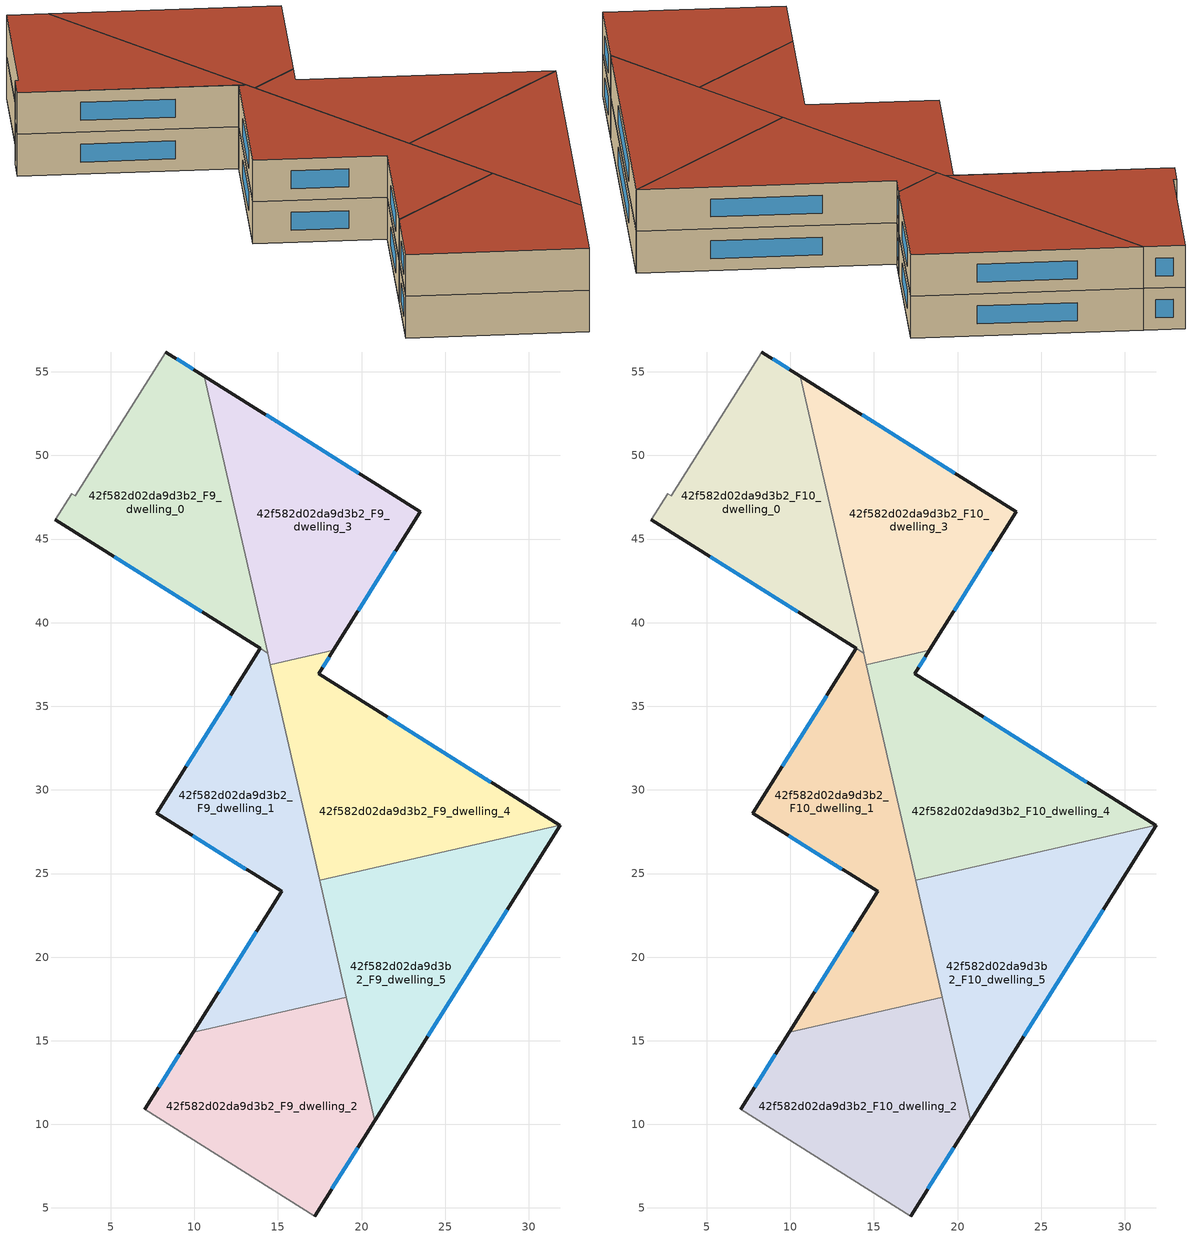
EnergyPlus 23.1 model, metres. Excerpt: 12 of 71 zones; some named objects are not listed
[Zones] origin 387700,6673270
42f582d02da9d3b2_F9_dwelling_0
 floor to 42f582d02da9d3b2_F8_dwelling_0 (EU_floor_Construction): 10.6,54.74 14.39,38.18 1.7,46.15 2.68,47.71 2.89,47.58 8.29,56.19 z27
 wall outside (EU_wall_Construction): 1.7,46.15 13.94,38.46 / 10.6,54.74 8.29,56.19 z27:30
 wall adiabatic (EU_wall_Construction): 8.29,56.19 2.89,47.58 2.68,47.71 1.7,46.15 z27:30
 wall to 42f582d02da9d3b2_F9_dwelling_1 (EU_wall_Construction): 13.95,38.46 14.39,38.18 z27:30
 wall to 42f582d02da9d3b2_F9_dwelling_3 (EU_wall_Construction): 14.38,38.19 10.6,54.74 z27:30
 window (EU_Window_Construction): 5.2,43.95 10.44,40.66 / 9.94,55.15 8.95,55.77 z27.86:29.14
42f582d02da9d3b2_F9_dwelling_1
 floor to 42f582d02da9d3b2_F8_dwelling_1 (EU_floor_Construction): 14.39,38.18 19.09,17.62 9.94,15.52 15.21,23.93 7.76,28.6 13.95,38.46 z27
 wall outside (EU_wall_Construction): 13.95,38.46 7.76,28.6 15.21,23.93 9.94,15.52 z27:30
 wall to 42f582d02da9d3b2_F9_dwelling_2 (EU_wall_Construction): 9.94,15.52 19.09,17.62 z27:30
 wall to 42f582d02da9d3b2_F9_dwelling_4 (EU_wall_Construction): 17.5,24.6 14.55,37.49 z27:30
 wall to 42f582d02da9d3b2_F9_dwelling_3 (EU_wall_Construction): 14.55,37.49 14.39,38.19 z27:30
 wall to 42f582d02da9d3b2_F9_dwelling_5 (EU_wall_Construction): 19.09,17.62 17.5,24.6 z27:30
 window (EU_Window_Construction): 13.71,21.52 11.45,17.92 / 9.89,27.27 13.08,25.26 / 12.18,35.64 9.53,31.42 z27.86:29.14
42f582d02da9d3b2_F9_dwelling_2
 floor to 42f582d02da9d3b2_F8_dwelling_2 (EU_floor_Construction): 19.09,17.62 20.79,10.22 17.21,4.52 7.04,10.9 9.94,15.52 z27
 wall outside (EU_wall_Construction): 17.21,4.52 20.79,10.22 / 9.94,15.52 7.04,10.9 z27:30
 wall adiabatic (EU_wall_Construction): 7.04,10.9 17.21,4.52 z27:30
 wall to 42f582d02da9d3b2_F9_dwelling_5 (EU_wall_Construction): 20.79,10.22 19.09,17.62 z27:30
 window (EU_Window_Construction): 18.23,6.15 19.76,8.59 / 9.11,14.2 7.87,12.22 z27.86:29.14
42f582d02da9d3b2_F9_dwelling_3
 floor to 42f582d02da9d3b2_F8_dwelling_3 (EU_floor_Construction): 23.51,46.63 18.32,38.35 14.55,37.49 10.6,54.74 z27
 wall outside (EU_wall_Construction): 18.32,38.35 23.51,46.63 10.6,54.74 z27:30
 wall to 42f582d02da9d3b2_F9_dwelling_4 (EU_wall_Construction): 14.55,37.49 18.32,38.35 z27:30
 window (EU_Window_Construction): 19.82,48.95 14.29,52.42 / 19.8,40.71 22.03,44.27 z27.86:29.14
42f582d02da9d3b2_F9_dwelling_4
 floor to 42f582d02da9d3b2_F8_dwelling_4 (EU_floor_Construction): 31.86,27.88 17.5,24.6 14.55,37.49 18.32,38.35 17.43,36.94 z27
 wall outside (EU_wall_Construction): 31.86,27.88 17.43,36.94 18.32,38.35 z27:30
 wall to 42f582d02da9d3b2_F9_dwelling_5 (EU_wall_Construction): 17.5,24.6 31.86,27.88 z27:30
 window (EU_Window_Construction): 17.68,37.34 18.06,37.94 / 27.73,30.47 21.55,34.35 z27.86:29.14
42f582d02da9d3b2_F9_dwelling_5
 floor to 42f582d02da9d3b2_F8_dwelling_5 (EU_floor_Construction): 31.87,27.88 20.79,10.22 17.5,24.6 31.86,27.88 z27
 wall outside (EU_wall_Construction): 20.79,10.22 31.87,27.88 31.86,27.88 z27:30
 window (EU_Window_Construction): 23.95,15.26 28.7,22.83 z27.86:29.14
42f582d02da9d3b2_F10_dwelling_0
 floor to 42f582d02da9d3b2_F9_dwelling_0 (EU_floor_Construction): 10.6,54.74 14.39,38.18 1.7,46.15 2.68,47.71 2.89,47.58 8.29,56.19 z30
 wall outside (EU_wall_Construction): 1.7,46.15 13.94,38.46 / 10.6,54.74 8.29,56.19 z30:33
 wall adiabatic (EU_wall_Construction): 8.29,56.19 2.89,47.58 2.68,47.71 1.7,46.15 z30:33
 wall to 42f582d02da9d3b2_F10_dwelling_1 (EU_wall_Construction): 13.95,38.46 14.39,38.18 z30:33
 wall to 42f582d02da9d3b2_F10_dwelling_3 (EU_wall_Construction): 14.38,38.19 10.6,54.74 z30:33
 window (EU_Window_Construction): 5.2,43.95 10.44,40.66 / 9.94,55.15 8.95,55.77 z30.86:32.14
 roof outside (EU_roof_Construction): 14.39,38.18 10.6,54.74 8.29,56.19 2.89,47.58 2.68,47.71 1.7,46.15 z33
42f582d02da9d3b2_F10_dwelling_1
 floor to 42f582d02da9d3b2_F9_dwelling_1 (EU_floor_Construction): 14.39,38.18 19.09,17.62 9.94,15.52 15.21,23.93 7.76,28.6 13.95,38.46 z30
 wall outside (EU_wall_Construction): 13.95,38.46 7.76,28.6 15.21,23.93 9.94,15.52 z30:33
 wall to 42f582d02da9d3b2_F10_dwelling_2 (EU_wall_Construction): 9.94,15.52 19.09,17.62 z30:33
 wall to 42f582d02da9d3b2_F10_dwelling_4 (EU_wall_Construction): 17.5,24.6 14.55,37.49 z30:33
 wall to 42f582d02da9d3b2_F10_dwelling_3 (EU_wall_Construction): 14.55,37.49 14.39,38.19 z30:33
 wall to 42f582d02da9d3b2_F10_dwelling_5 (EU_wall_Construction): 19.09,17.62 17.5,24.6 z30:33
 window (EU_Window_Construction): 13.71,21.52 11.45,17.92 / 9.89,27.27 13.08,25.26 / 12.18,35.64 9.53,31.42 z30.86:32.14
 roof outside (EU_roof_Construction): 19.09,17.62 14.39,38.18 13.95,38.46 7.76,28.6 15.21,23.93 9.94,15.52 z33
42f582d02da9d3b2_F10_dwelling_2
 floor to 42f582d02da9d3b2_F9_dwelling_2 (EU_floor_Construction): 19.09,17.62 20.79,10.22 17.21,4.52 7.04,10.9 9.94,15.52 z30
 wall outside (EU_wall_Construction): 17.21,4.52 20.79,10.22 / 9.94,15.52 7.04,10.9 z30:33
 wall adiabatic (EU_wall_Construction): 7.04,10.9 17.21,4.52 z30:33
 wall to 42f582d02da9d3b2_F10_dwelling_5 (EU_wall_Construction): 20.79,10.22 19.09,17.62 z30:33
 window (EU_Window_Construction): 18.23,6.15 19.76,8.59 / 9.11,14.2 7.87,12.22 z30.86:32.14
 roof outside (EU_roof_Construction): 17.21,4.52 20.79,10.22 19.09,17.62 9.94,15.52 7.04,10.9 z33
42f582d02da9d3b2_F10_dwelling_3
 floor to 42f582d02da9d3b2_F9_dwelling_3 (EU_floor_Construction): 23.51,46.63 18.32,38.35 14.55,37.49 10.6,54.74 z30
 wall outside (EU_wall_Construction): 18.32,38.35 23.51,46.63 10.6,54.74 z30:33
 wall to 42f582d02da9d3b2_F10_dwelling_4 (EU_wall_Construction): 14.55,37.49 18.32,38.35 z30:33
 window (EU_Window_Construction): 19.82,48.95 14.29,52.42 / 19.8,40.71 22.03,44.27 z30.86:32.14
 roof outside (EU_roof_Construction): 18.32,38.35 23.51,46.63 10.6,54.74 14.55,37.49 z33
42f582d02da9d3b2_F10_dwelling_4
 floor to 42f582d02da9d3b2_F9_dwelling_4 (EU_floor_Construction): 31.86,27.88 17.5,24.6 14.55,37.49 18.32,38.35 17.43,36.94 z30
 wall outside (EU_wall_Construction): 31.86,27.88 17.43,36.94 18.32,38.35 z30:33
 wall to 42f582d02da9d3b2_F10_dwelling_5 (EU_wall_Construction): 17.5,24.6 31.86,27.88 z30:33
 window (EU_Window_Construction): 17.68,37.34 18.06,37.94 / 27.73,30.47 21.55,34.35 z30.86:32.14
 roof outside (EU_roof_Construction): 31.86,27.88 17.43,36.94 18.32,38.35 14.55,37.49 17.5,24.6 z33
42f582d02da9d3b2_F10_dwelling_5
 floor to 42f582d02da9d3b2_F9_dwelling_5 (EU_floor_Construction): 31.87,27.88 20.79,10.22 17.5,24.6 31.86,27.88 z30
 wall outside (EU_wall_Construction): 20.79,10.22 31.87,27.88 31.86,27.88 z30:33
 window (EU_Window_Construction): 23.95,15.26 28.7,22.83 z30.86:32.14
 roof outside (EU_roof_Construction): 20.79,10.22 31.87,27.88 31.86,27.88 17.5,24.6 z33
[Building]
EU S2 Campaign: North Axis=0; Terrain=City; Solar Distribution=FullExterior
[Site:Location]
Helsinki-Vantaa.AP: Latitude=60.317; Longitude=24.963; Time Zone=2; Elevation=54.6
[SizingPeriod:WeatherFileDays]
AnnualSizingPeriod: Begin Month=1; Begin Day of Month=1; End Month=12; End Day of Month=31; Day of Week for Start Day=Monday; Use Weather File Daylight Saving Period=No; Use Weather File Rain and Snow Indicators=No
[MATERIAL]
EU_InternalMass_Material: Roughness=MediumRough; Thickness=0.1; Conductivity=1; Density=1800; Specific Heat=900; Thermal Absorptance=0.9; Solar Absorptance=0.7; Visible Absorptance=0.7
[MATERIAL:NOMASS] Roughness=MediumRough; Thermal Absorptance=0.9; Solar Absorptance=0.7; Visible Absorptance=0.7
Name | Thermal Resistance
EU_wall_NoMass | 5.91765
EU_roof_NoMass | 11.1778
EU_floor_NoMass | 6.2875
[WINDOWMATERIAL:SIMPLEGLAZINGSYSTEM]
EU_Window_SimpleGlazing: UFactor=0.994035; Solar Heat Gain Coefficient=0.7; Visible Transmittance=0.7
[CONSTRUCTION]
EU_wall_Construction: EU_wall_NoMass
EU_roof_Construction: EU_roof_NoMass
EU_floor_Construction: EU_floor_NoMass
EU_Window_Construction: EU_Window_SimpleGlazing
EU_InternalMass_Construction: EU_InternalMass_Material
[ZONE] Type=1; Multiplier=1; Ceiling Height=autocalculate; Floor Area=autocalculate; Part of Total Floor Area=Yes
Name | Volume
42f582d02da9d3b2_F9_dwelling_0; 42f582d02da9d3b2_F10_dwelling_0 | 315.885
42f582d02da9d3b2_F9_dwelling_1; 42f582d02da9d3b2_F10_dwelling_1 | 336.632
42f582d02da9d3b2_F9_dwelling_2; 42f582d02da9d3b2_F10_dwelling_2 | 326.271
42f582d02da9d3b2_F9_dwelling_3; 42f582d02da9d3b2_F10_dwelling_3 | 326.31
42f582d02da9d3b2_F9_dwelling_4; 42f582d02da9d3b2_F10_dwelling_4 | 326.298
42f582d02da9d3b2_F9_dwelling_5; 42f582d02da9d3b2_F10_dwelling_5 | 326.305
[INTERNALMASS] Construction=EU_InternalMass_Construction
Name | Zone or ZoneList | Surface Area
42f582d02da9d3b2_F9_dwelling_0_EU_InternalMass | 42f582d02da9d3b2_F9_dwelling_0 | 105.292
42f582d02da9d3b2_F9_dwelling_1_EU_InternalMass | 42f582d02da9d3b2_F9_dwelling_1 | 112.207
42f582d02da9d3b2_F9_dwelling_2_EU_InternalMass | 42f582d02da9d3b2_F9_dwelling_2 | 108.757
42f582d02da9d3b2_F9_dwelling_3_EU_InternalMass | 42f582d02da9d3b2_F9_dwelling_3 | 108.77
42f582d02da9d3b2_F9_dwelling_4_EU_InternalMass | 42f582d02da9d3b2_F9_dwelling_4 | 108.766
42f582d02da9d3b2_F9_dwelling_5_EU_InternalMass | 42f582d02da9d3b2_F9_dwelling_5 | 108.768
42f582d02da9d3b2_F10_dwelling_0_EU_InternalMass | 42f582d02da9d3b2_F10_dwelling_0 | 105.292
42f582d02da9d3b2_F10_dwelling_1_EU_InternalMass | 42f582d02da9d3b2_F10_dwelling_1 | 112.207
42f582d02da9d3b2_F10_dwelling_2_EU_InternalMass | 42f582d02da9d3b2_F10_dwelling_2 | 108.757
42f582d02da9d3b2_F10_dwelling_3_EU_InternalMass | 42f582d02da9d3b2_F10_dwelling_3 | 108.77
42f582d02da9d3b2_F10_dwelling_4_EU_InternalMass | 42f582d02da9d3b2_F10_dwelling_4 | 108.766
42f582d02da9d3b2_F10_dwelling_5_EU_InternalMass | 42f582d02da9d3b2_F10_dwelling_5 | 108.768
[OTHEREQUIPMENT] Fuel Type=Electricity; Design Level Calculation Method=Watts/Area; Power per Zone Floor Area=1; Fraction Latent=0; Fraction Radiant=0; Fraction Lost=0; Carbon Dioxide Generation Rate=0; EndUse Subcategory=EU_Step8_InternalGains
Name | Zone or ZoneList or Space or SpaceList | Schedule
EU_Step8_InternalGain_42f582d02da9d3b2_F9_dwelling_0_f000 | 42f582d02da9d3b2_F9_dwelling_0 | EU_Step8_GainSchedule_42f582d02da9d3b2_F9_dwelling_0_f000
EU_Step8_InternalGain_42f582d02da9d3b2_F9_dwelling_1_f000 | 42f582d02da9d3b2_F9_dwelling_1 | EU_Step8_GainSchedule_42f582d02da9d3b2_F9_dwelling_1_f000
EU_Step8_InternalGain_42f582d02da9d3b2_F9_dwelling_2_f000 | 42f582d02da9d3b2_F9_dwelling_2 | EU_Step8_GainSchedule_42f582d02da9d3b2_F9_dwelling_2_f000
EU_Step8_InternalGain_42f582d02da9d3b2_F9_dwelling_3_f000 | 42f582d02da9d3b2_F9_dwelling_3 | EU_Step8_GainSchedule_42f582d02da9d3b2_F9_dwelling_3_f000
EU_Step8_InternalGain_42f582d02da9d3b2_F9_dwelling_4_f000 | 42f582d02da9d3b2_F9_dwelling_4 | EU_Step8_GainSchedule_42f582d02da9d3b2_F9_dwelling_4_f000
EU_Step8_InternalGain_42f582d02da9d3b2_F9_dwelling_5_f000 | 42f582d02da9d3b2_F9_dwelling_5 | EU_Step8_GainSchedule_42f582d02da9d3b2_F9_dwelling_5_f000
EU_Step8_InternalGain_42f582d02da9d3b2_F10_dwelling_0_f000 | 42f582d02da9d3b2_F10_dwelling_0 | EU_Step8_GainSchedule_42f582d02da9d3b2_F10_dwelling_0_f000
EU_Step8_InternalGain_42f582d02da9d3b2_F10_dwelling_1_f000 | 42f582d02da9d3b2_F10_dwelling_1 | EU_Step8_GainSchedule_42f582d02da9d3b2_F10_dwelling_1_f000
EU_Step8_InternalGain_42f582d02da9d3b2_F10_dwelling_2_f000 | 42f582d02da9d3b2_F10_dwelling_2 | EU_Step8_GainSchedule_42f582d02da9d3b2_F10_dwelling_2_f000
EU_Step8_InternalGain_42f582d02da9d3b2_F10_dwelling_3_f000 | 42f582d02da9d3b2_F10_dwelling_3 | EU_Step8_GainSchedule_42f582d02da9d3b2_F10_dwelling_3_f000
EU_Step8_InternalGain_42f582d02da9d3b2_F10_dwelling_4_f000 | 42f582d02da9d3b2_F10_dwelling_4 | EU_Step8_GainSchedule_42f582d02da9d3b2_F10_dwelling_4_f000
EU_Step8_InternalGain_42f582d02da9d3b2_F10_dwelling_5_f000 | 42f582d02da9d3b2_F10_dwelling_5 | EU_Step8_GainSchedule_42f582d02da9d3b2_F10_dwelling_5_f000
[ZONEVENTILATION:DESIGNFLOWRATE] Schedule=EU_AlwaysOn; Design Flow Rate Calculation Method=AirChanges/Hour; Air Changes per Hour=0.596421; Ventilation Type=Natural; Fan Pressure Rise=0; Fan Total Efficiency=1; Constant Term Coefficient=1; Temperature Term Coefficient=0; Velocity Term Coefficient=0; Velocity Squared Term Coefficient=0; Minimum Indoor Temperature=-100; Maximum Indoor Temperature=100; Delta Temperature=-100; Minimum Outdoor Temperature=-100; Maximum Outdoor Temperature=100; Maximum Wind Speed=40
Name | Zone or ZoneList or Space or SpaceList
EU_ConstantAir_42f582d02da9d3b2_F9_dwelling_0 | 42f582d02da9d3b2_F9_dwelling_0
EU_ConstantAir_42f582d02da9d3b2_F9_dwelling_1 | 42f582d02da9d3b2_F9_dwelling_1
EU_ConstantAir_42f582d02da9d3b2_F9_dwelling_2 | 42f582d02da9d3b2_F9_dwelling_2
EU_ConstantAir_42f582d02da9d3b2_F9_dwelling_3 | 42f582d02da9d3b2_F9_dwelling_3
EU_ConstantAir_42f582d02da9d3b2_F9_dwelling_4 | 42f582d02da9d3b2_F9_dwelling_4
EU_ConstantAir_42f582d02da9d3b2_F9_dwelling_5 | 42f582d02da9d3b2_F9_dwelling_5
EU_ConstantAir_42f582d02da9d3b2_F10_dwelling_0 | 42f582d02da9d3b2_F10_dwelling_0
EU_ConstantAir_42f582d02da9d3b2_F10_dwelling_1 | 42f582d02da9d3b2_F10_dwelling_1
EU_ConstantAir_42f582d02da9d3b2_F10_dwelling_2 | 42f582d02da9d3b2_F10_dwelling_2
EU_ConstantAir_42f582d02da9d3b2_F10_dwelling_3 | 42f582d02da9d3b2_F10_dwelling_3
EU_ConstantAir_42f582d02da9d3b2_F10_dwelling_4 | 42f582d02da9d3b2_F10_dwelling_4
EU_ConstantAir_42f582d02da9d3b2_F10_dwelling_5 | 42f582d02da9d3b2_F10_dwelling_5
[HVACTEMPLATE:ZONE:IDEALLOADSAIRSYSTEM] System Availability Schedule=EU_AlwaysOn; Maximum Heating Supply Air Temperature=50; Minimum Cooling Supply Air Temperature=13; Maximum Heating Supply Air Humidity Ratio=0.0156; Minimum Cooling Supply Air Humidity Ratio=0.0077; Heating Limit=NoLimit; Cooling Limit=NoLimit; Heating Availability Schedule=EU_AlwaysOn; Cooling Availability Schedule=EU_CoolingOff; Dehumidification Control Type=ConstantSensibleHeatRatio; Cooling Sensible Heat Ratio=0.7; Dehumidification Setpoint=60; Humidification Control Type=None; Humidification Setpoint=30; Outdoor Air Method=None; Outdoor Air Flow Rate per Person=0.00944; Outdoor Air Flow Rate per Zone Floor Area=0; Outdoor Air Flow Rate per Zone=0; Demand Controlled Ventilation Type=None; Outdoor Air Economizer Type=NoEconomizer; Heat Recovery Type=None; Sensible Heat Recovery Effectiveness=0.7; Latent Heat Recovery Effectiveness=0.65
Name | Template Thermostat
42f582d02da9d3b2_F9_dwelling_0 | EU_HeatOnly_42f582d02da9d3b2_F9_dwelling_0
42f582d02da9d3b2_F9_dwelling_1 | EU_HeatOnly_42f582d02da9d3b2_F9_dwelling_1
42f582d02da9d3b2_F9_dwelling_2 | EU_HeatOnly_42f582d02da9d3b2_F9_dwelling_2
42f582d02da9d3b2_F9_dwelling_3 | EU_HeatOnly_42f582d02da9d3b2_F9_dwelling_3
42f582d02da9d3b2_F9_dwelling_4 | EU_HeatOnly_42f582d02da9d3b2_F9_dwelling_4
42f582d02da9d3b2_F9_dwelling_5 | EU_HeatOnly_42f582d02da9d3b2_F9_dwelling_5
42f582d02da9d3b2_F10_dwelling_0 | EU_HeatOnly_42f582d02da9d3b2_F10_dwelling_0
42f582d02da9d3b2_F10_dwelling_1 | EU_HeatOnly_42f582d02da9d3b2_F10_dwelling_1
42f582d02da9d3b2_F10_dwelling_2 | EU_HeatOnly_42f582d02da9d3b2_F10_dwelling_2
42f582d02da9d3b2_F10_dwelling_3 | EU_HeatOnly_42f582d02da9d3b2_F10_dwelling_3
42f582d02da9d3b2_F10_dwelling_4 | EU_HeatOnly_42f582d02da9d3b2_F10_dwelling_4
42f582d02da9d3b2_F10_dwelling_5 | EU_HeatOnly_42f582d02da9d3b2_F10_dwelling_5
[SIZING:ZONE] Zone Cooling Design Supply Air Temperature Input Method=SupplyAirTemperature; Zone Cooling Design Supply Air Temperature=13; Zone Heating Design Supply Air Temperature Input Method=SupplyAirTemperature; Zone Heating Design Supply Air Temperature=50; Zone Cooling Design Supply Air Humidity Ratio=0.008; Zone Heating Design Supply Air Humidity Ratio=0.008; Cooling Design Air Flow Method=DesignDay; Cooling Design Air Flow Rate=0; Cooling Minimum Air Flow per Zone Floor Area=0.000762; Cooling Minimum Air Flow=0; Cooling Minimum Air Flow Fraction=0.2; Heating Design Air Flow Method=DesignDay; Heating Design Air Flow Rate=0; Heating Maximum Air Flow per Zone Floor Area=0.002032; Heating Maximum Air Flow=0.141576; Heating Maximum Air Flow Fraction=0.3; Account for Dedicated Outdoor Air System=No; Dedicated Outdoor Air System Control Strategy=NeutralSupplyAir; Dedicated Outdoor Air Low Setpoint Temperature for Design=autosize; Dedicated Outdoor Air High Setpoint Temperature for Design=autosize; Zone Load Sizing Method=Sensible Load Only No Latent Load; Zone Latent Cooling Design Supply Air Humidity Ratio Input Method=HumidityRatioDifference; Zone Cooling Design Supply Air Humidity Ratio Difference=0.005; Zone Latent Heating Design Supply Air Humidity Ratio Input Method=HumidityRatioDifference; Zone Humidification Design Supply Air Humidity Ratio Difference=0.005
42f582d02da9d3b2_F9_dwelling_0; 42f582d02da9d3b2_F9_dwelling_1; 42f582d02da9d3b2_F9_dwelling_2; 42f582d02da9d3b2_F9_dwelling_3; 42f582d02da9d3b2_F9_dwelling_4; 42f582d02da9d3b2_F9_dwelling_5; 42f582d02da9d3b2_F10_dwelling_0; 42f582d02da9d3b2_F10_dwelling_1; 42f582d02da9d3b2_F10_dwelling_2; 42f582d02da9d3b2_F10_dwelling_3; 42f582d02da9d3b2_F10_dwelling_4; 42f582d02da9d3b2_F10_dwelling_5
[SCHEDULE:CONSTANT]
Name | Hourly Value
EU_AlwaysOn | 1
EU_CoolingOff | 0
[SCHEDULE:FILE] Column Number=1; Rows to Skip at Top=0; Number of Hours of Data=8760; Column Separator=Comma; Interpolate to Timestep=No; Minutes per Item=60; Adjust Schedule for Daylight Savings=Yes
Name | File
EU_Step8_GainSchedule_42f582d02da9d3b2_F9_dwelling_0_f000 | ../../schedules/42f582d02da9d3b2/42f582d02da9d3b2_F9_dwelling_0_f000_gain.csv
EU_Step8_GainSchedule_42f582d02da9d3b2_F9_dwelling_1_f000 | ../../schedules/42f582d02da9d3b2/42f582d02da9d3b2_F9_dwelling_1_f000_gain.csv
EU_Step8_GainSchedule_42f582d02da9d3b2_F9_dwelling_2_f000 | ../../schedules/42f582d02da9d3b2/42f582d02da9d3b2_F9_dwelling_2_f000_gain.csv
EU_Step8_GainSchedule_42f582d02da9d3b2_F9_dwelling_3_f000 | ../../schedules/42f582d02da9d3b2/42f582d02da9d3b2_F9_dwelling_3_f000_gain.csv
EU_Step8_GainSchedule_42f582d02da9d3b2_F9_dwelling_4_f000 | ../../schedules/42f582d02da9d3b2/42f582d02da9d3b2_F9_dwelling_4_f000_gain.csv
EU_Step8_GainSchedule_42f582d02da9d3b2_F9_dwelling_5_f000 | ../../schedules/42f582d02da9d3b2/42f582d02da9d3b2_F9_dwelling_5_f000_gain.csv
EU_Step8_GainSchedule_42f582d02da9d3b2_F10_dwelling_0_f000 | ../../schedules/42f582d02da9d3b2/42f582d02da9d3b2_F10_dwelling_0_f000_gain.csv
EU_Step8_GainSchedule_42f582d02da9d3b2_F10_dwelling_1_f000 | ../../schedules/42f582d02da9d3b2/42f582d02da9d3b2_F10_dwelling_1_f000_gain.csv
EU_Step8_GainSchedule_42f582d02da9d3b2_F10_dwelling_2_f000 | ../../schedules/42f582d02da9d3b2/42f582d02da9d3b2_F10_dwelling_2_f000_gain.csv
EU_Step8_GainSchedule_42f582d02da9d3b2_F10_dwelling_3_f000 | ../../schedules/42f582d02da9d3b2/42f582d02da9d3b2_F10_dwelling_3_f000_gain.csv
EU_Step8_GainSchedule_42f582d02da9d3b2_F10_dwelling_4_f000 | ../../schedules/42f582d02da9d3b2/42f582d02da9d3b2_F10_dwelling_4_f000_gain.csv
EU_Step8_GainSchedule_42f582d02da9d3b2_F10_dwelling_5_f000 | ../../schedules/42f582d02da9d3b2/42f582d02da9d3b2_F10_dwelling_5_f000_gain.csv
